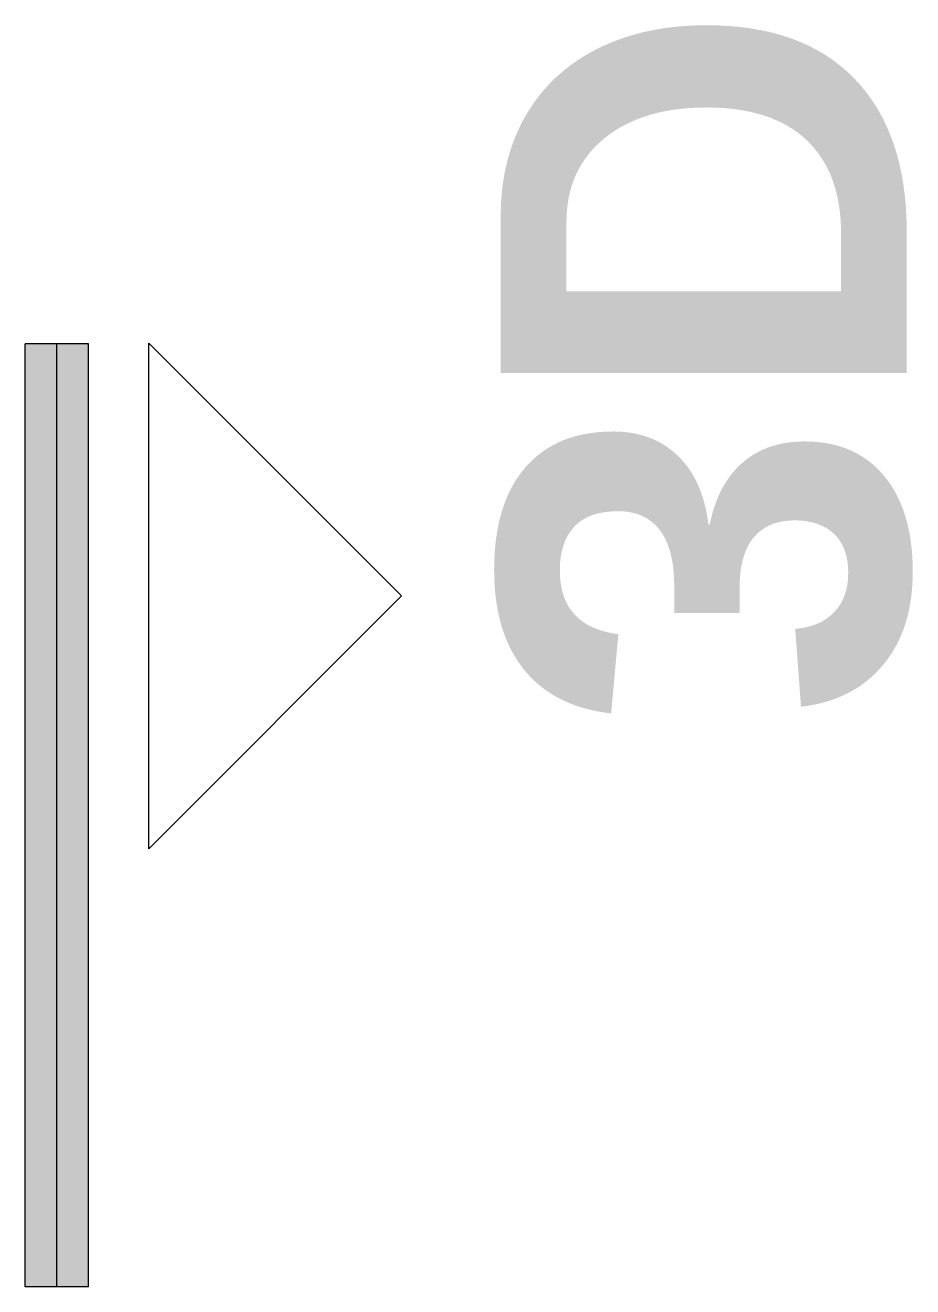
# Model space of a CAD drawing. Header units: millimetres. Extents: x 47631 to 558803, y 29659 to 315570.
# Drawn here: x 490627 to 491453, y 311030 to 312204 of the extents above; entities that cross this region are included whole.
import ezdxf

# ---------------------------------------------------------------- set-up
doc = ezdxf.new("R2010")
doc.units = ezdxf.units.MM
doc.styles.add('GP kota 13.83_20.63_22.63_PBS_arhitektura$0$PRESJEK', font='arialbd.ttf', dxfattribs={"width": 0.7, "height": 75})

msp = doc.modelspace()

# ---------------------------------------------------------------- hatches: boundary and pattern name
at = {"linetype": 'Continuous', "lineweight": 30}
for points in [[(490627.4, 311907.8), (490656.8, 311907.8), (490656.8, 311030.5), (490627.4, 311030.5)], [(490686.2, 311030.5), (490656.8, 311030.5), (490656.8, 311907.8), (490686.2, 311907.8)]]:
    msp.add_hatch(color=5, dxfattribs=at).paths.add_polyline_path(points)

# ---------------------------------------------------------------- linework, layer by layer
at = {"color": 5, "linetype": 'Continuous', "lineweight": 30}
for p, q in [((490686.2, 311907.8), (490627.4, 311907.8)), ((490627.4, 311030.5), (490627.4, 311907.8)), ((490656.8, 311030.5), (490656.8, 311907.8)), ((490686.2, 311030.5), (490686.2, 311907.8)), ((490977.5, 311673.3), (490742.3, 311908.5)), ((490742.3, 311438), (490742.3, 311908.5)), ((490977.5, 311673.3), (490742.3, 311438)), ((490686.2, 311030.5), (490627.4, 311030.5))]:
    msp.add_line(p, q, dxfattribs=at)

# ---------------------------------------------------------------- texts
at = {"color": 5, "linetype": 'Continuous', "lineweight": 30, "style": 'GP kota 13.83_20.63_22.63_PBS_arhitektura$0$PRESJEK', "text_generation_flag": 4, "width": 1}
msp.add_attdef('3D', (491069.9, 311551.9), '', height=377.8, rotation=90, dxfattribs=at)

doc.saveas('drawing.dxf')
